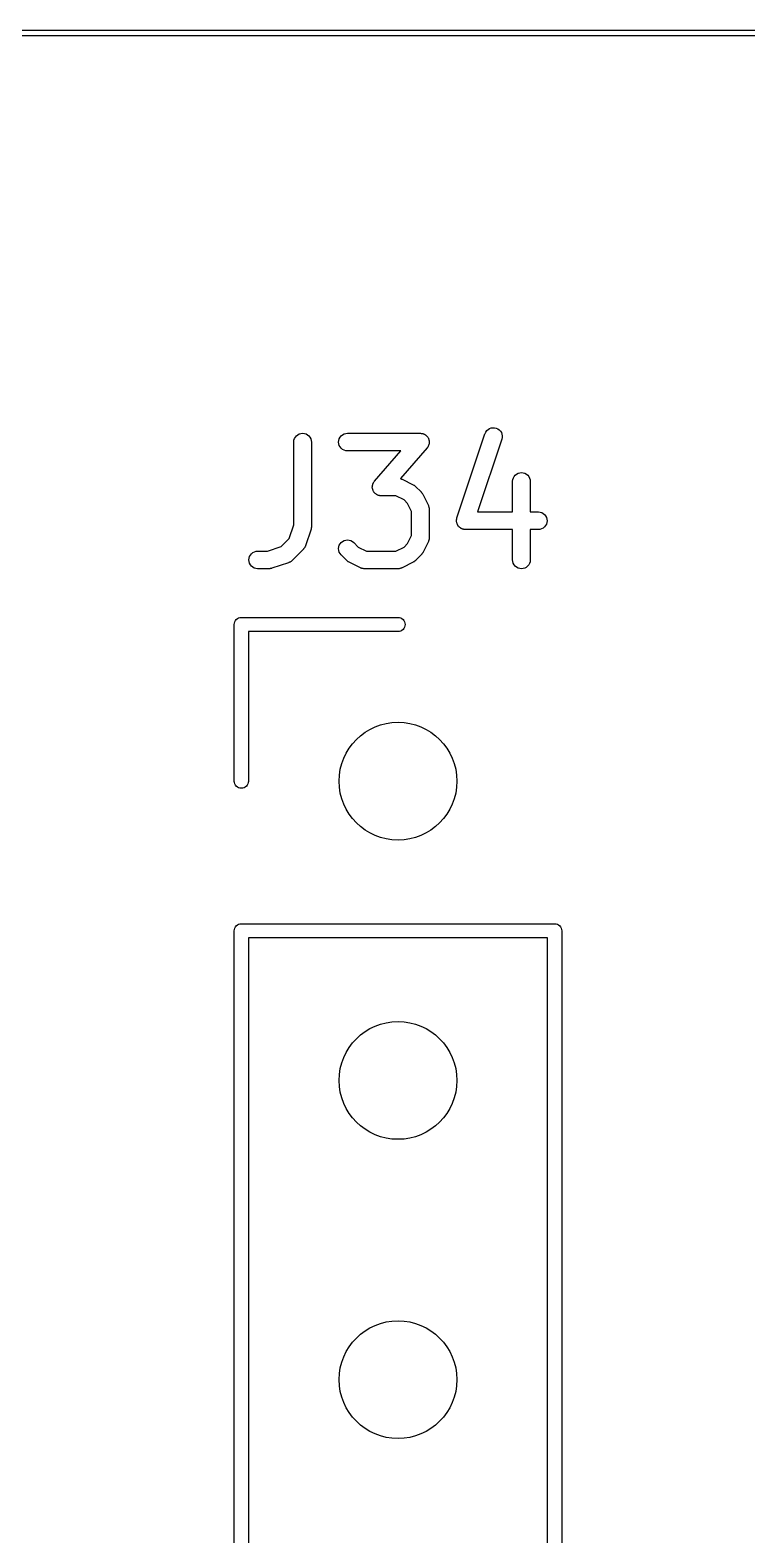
# Model space of a CAD drawing. Extents: x 47 to 146.1, y -90.2 to -39.3.
# Drawn here: x 123.86 to 129.94, y -52.12 to -39.34 of the extents above; entities that cross this region are included whole.
import ezdxf

# ---------------------------------------------------------------- set-up
doc = ezdxf.new("R2010")
doc.units = 0
doc.header["$MEASUREMENT"] = 0
doc.layers.add('BLACK', color=7, linetype='CONTINUOUS')

msp = doc.modelspace()

# ---------------------------------------------------------------- linework, layer by layer
at = {"layer": 'BLACK', "linetype": 'CONTINUOUS'}
for p, q in [((46.9912, -39.345), (146.049, -39.345)), ((146.025, -39.395), (47.015, -39.395)), ((126.118, -42.7888), (126.129, -42.7796)), ((126.129, -42.7796), (126.142, -42.7728)), ((126.142, -42.7728), (126.156, -42.7687)), ((126.156, -42.7687), (126.171, -42.7674)), ((126.171, -42.7674), (126.186, -42.7689)), ((126.186, -42.7689), (126.2, -42.7732)), ((126.2, -42.7732), (126.212, -42.7802)), ((126.212, -42.7802), (126.224, -42.7895)), ((126.499, -42.7892), (126.51, -42.7799)), ((126.51, -42.7799), (126.523, -42.773)), ((126.523, -42.773), (126.537, -42.7688)), ((126.537, -42.7688), (126.551, -42.7674)), ((126.551, -42.7674), (127.17, -42.7674)), ((127.17, -42.7674), (127.172, -42.7674)), ((127.172, -42.7674), (127.176, -42.7679)), ((127.176, -42.7679), (127.181, -42.7681)), ((127.181, -42.7681), (127.183, -42.7687)), ((127.183, -42.7687), (127.186, -42.769)), ((127.186, -42.769), (127.191, -42.7704)), ((127.191, -42.7704), (127.195, -42.7715)), ((127.195, -42.7715), (127.198, -42.7726)), ((127.198, -42.7726), (127.2, -42.7734)), ((127.2, -42.7734), (127.204, -42.7757)), ((127.204, -42.7757), (127.208, -42.7777)), ((127.208, -42.7777), (127.211, -42.7792)), ((127.211, -42.7792), (127.213, -42.7805)), ((127.213, -42.7805), (127.216, -42.7835)), ((127.216, -42.7835), (127.22, -42.7863)), ((127.22, -42.7863), (127.222, -42.7882)), ((127.222, -42.7882), (127.224, -42.7899)), ((127.48, -43.4853), (127.718, -42.771)), ((127.718, -42.771), (127.719, -42.7701)), ((127.719, -42.7701), (127.725, -42.7568)), ((127.725, -42.7568), (127.733, -42.7449)), ((127.733, -42.7449), (127.744, -42.735)), ((127.744, -42.735), (127.757, -42.7273)), ((127.757, -42.7273), (127.77, -42.7222)), ((127.77, -42.7222), (127.785, -42.7199)), ((127.785, -42.7199), (127.799, -42.7204)), ((127.799, -42.7204), (127.814, -42.7238)), ((127.814, -42.7238), (127.827, -42.7298)), ((127.827, -42.7298), (127.839, -42.7384)), ((127.839, -42.7384), (127.849, -42.749)), ((127.849, -42.749), (127.857, -42.7615)), ((127.857, -42.7615), (127.862, -42.7751)), ((127.862, -42.7751), (127.864, -42.7896)), ((126.095, -42.8413), (126.097, -42.8268)), ((126.095, -42.8424), (126.095, -42.8413)), ((126.095, -43.5445), (126.095, -42.8424)), ((126.097, -42.8268), (126.102, -42.8128)), ((126.102, -42.8128), (126.109, -42.8)), ((126.109, -42.8), (126.118, -42.7888)), ((126.224, -42.7895), (126.233, -42.8009)), ((126.233, -42.8009), (126.24, -42.8138)), ((126.24, -42.8138), (126.244, -42.8278)), ((126.244, -42.8278), (126.245, -42.8424)), ((126.245, -42.8424), (126.245, -43.5567)), ((126.476, -42.8419), (126.478, -42.8273)), ((126.478, -42.8564), (126.476, -42.8419)), ((126.478, -42.8273), (126.482, -42.8133)), ((126.482, -42.8705), (126.478, -42.8564)), ((126.482, -42.8133), (126.489, -42.8004)), ((126.489, -42.8834), (126.482, -42.8705)), ((126.489, -42.8004), (126.499, -42.7892)), ((126.498, -42.8949), (126.489, -42.8834)), ((126.509, -42.9043), (126.498, -42.8949)), ((126.522, -42.9113), (126.509, -42.9043)), ((126.536, -42.9157), (126.522, -42.9113)), ((126.55, -42.9174), (126.536, -42.9157)), ((127.227, -42.8918), (127, -43.1511)), ((127.224, -42.7899), (127.227, -42.7936)), ((127.227, -42.7936), (127.23, -42.797)), ((127.23, -42.8879), (127.227, -42.8918)), ((127.23, -42.797), (127.232, -42.7993)), ((127.233, -42.8843), (127.23, -42.8879)), ((127.232, -42.7993), (127.233, -42.8013)), ((127.233, -42.8013), (127.235, -42.8055)), ((127.234, -42.882), (127.233, -42.8843)), ((127.235, -42.8799), (127.234, -42.882)), ((127.235, -42.8055), (127.238, -42.8095)), ((127.237, -42.8756), (127.235, -42.8799)), ((127.24, -42.8714), (127.237, -42.8756)), ((127.238, -42.8095), (127.239, -42.812)), ((127.239, -42.812), (127.24, -42.8143)), ((127.24, -42.8143), (127.241, -42.8188)), ((127.241, -42.8665), (127.24, -42.8689)), ((127.24, -42.8689), (127.24, -42.8714)), ((127.241, -42.8188), (127.243, -42.8232)), ((127.243, -42.862), (127.241, -42.8665)), ((127.243, -42.8232), (127.243, -42.8258)), ((127.243, -42.8258), (127.244, -42.8283)), ((127.244, -42.8575), (127.243, -42.862)), ((127.244, -42.8283), (127.245, -42.833)), ((127.245, -42.8523), (127.244, -42.8548)), ((127.244, -42.8548), (127.244, -42.8575)), ((127.245, -42.833), (127.245, -42.8377)), ((127.245, -42.8377), (127.245, -42.8403)), ((127.245, -42.8403), (127.245, -42.8429)), ((127.245, -42.8429), (127.245, -42.8476)), ((127.245, -42.8476), (127.245, -42.8523)), ((127.861, -42.8185), (127.655, -43.434)), ((127.864, -42.8042), (127.861, -42.8185)), ((127.864, -42.7896), (127.864, -42.8042)), ((126.551, -42.9174), (126.55, -42.9174)), ((127.005, -42.9174), (126.551, -42.9174)), ((126.781, -43.1739), (127.005, -42.9174)), ((127, -43.1511), (127.005, -43.1529)), ((127.005, -43.1529), (127.01, -43.1544)), ((127.01, -43.1544), (127.011, -43.1555)), ((127.011, -43.1555), (127.014, -43.1563)), ((127.014, -43.1563), (127.109, -43.2039)), ((127.953, -43.1747), (127.954, -43.1601)), ((127.954, -43.1601), (127.959, -43.1462)), ((127.959, -43.1462), (127.966, -43.1333)), ((127.966, -43.1333), (127.975, -43.1221)), ((127.975, -43.1221), (127.987, -43.113)), ((127.987, -43.113), (128, -43.1062)), ((128, -43.1062), (128.014, -43.102)), ((128.014, -43.102), (128.028, -43.1007)), ((128.028, -43.1007), (128.043, -43.1022)), ((128.043, -43.1022), (128.057, -43.1066)), ((128.057, -43.1066), (128.07, -43.1135)), ((128.07, -43.1135), (128.081, -43.1229)), ((128.081, -43.1229), (128.09, -43.1342)), ((128.09, -43.1342), (128.097, -43.1471)), ((128.097, -43.1471), (128.101, -43.1611)), ((128.101, -43.1611), (128.103, -43.1757)), ((126.762, -43.2228), (126.763, -43.2181)), ((126.762, -43.2254), (126.762, -43.2228)), ((126.762, -43.2281), (126.762, -43.2254)), ((126.763, -43.2327), (126.762, -43.2281)), ((126.763, -43.2109), (126.764, -43.2083)), ((126.763, -43.2134), (126.763, -43.2109)), ((126.763, -43.2181), (126.763, -43.2134)), ((126.763, -43.2374), (126.763, -43.2327)), ((126.764, -43.2399), (126.763, -43.2374)), ((126.764, -43.2083), (126.765, -43.2038)), ((126.765, -43.2425), (126.764, -43.2399)), ((126.765, -43.2038), (126.766, -43.1992)), ((126.766, -43.2469), (126.765, -43.2425)), ((126.766, -43.1992), (126.767, -43.1968)), ((126.768, -43.2514), (126.766, -43.2469)), ((126.767, -43.1968), (126.768, -43.1943)), ((126.768, -43.1943), (126.77, -43.1901)), ((126.769, -43.2538), (126.768, -43.2514)), ((126.77, -43.2562), (126.769, -43.2538)), ((126.77, -43.1901), (126.772, -43.1858)), ((126.772, -43.2602), (126.77, -43.2562)), ((126.772, -43.1858), (126.774, -43.1837)), ((126.774, -43.2644), (126.772, -43.2602)), ((126.774, -43.1837), (126.775, -43.1814)), ((126.776, -43.2664), (126.774, -43.2644)), ((126.775, -43.1814), (126.778, -43.1778)), ((126.777, -43.2687), (126.776, -43.2664)), ((126.781, -43.2721), (126.777, -43.2687)), ((126.778, -43.1778), (126.781, -43.1739)), ((126.784, -43.2758), (126.781, -43.2721)), ((126.786, -43.2775), (126.784, -43.2758)), ((126.787, -43.2794), (126.786, -43.2775)), ((126.791, -43.2822), (126.787, -43.2794)), ((126.795, -43.2852), (126.791, -43.2822)), ((126.797, -43.2865), (126.795, -43.2852)), ((126.799, -43.288), (126.797, -43.2865)), ((126.803, -43.29), (126.799, -43.288)), ((126.808, -43.2923), (126.803, -43.29)), ((126.81, -43.2931), (126.808, -43.2923)), ((126.812, -43.2942), (126.81, -43.2931)), ((126.817, -43.2953), (126.812, -43.2942)), ((126.822, -43.2967), (126.817, -43.2953)), ((126.824, -43.297), (126.822, -43.2967)), ((126.827, -43.2976), (126.824, -43.297)), ((126.831, -43.2978), (126.827, -43.2976)), ((126.836, -43.2983), (126.831, -43.2978)), ((126.837, -43.2983), (126.836, -43.2983)), ((126.962, -43.2983), (126.837, -43.2983)), ((127.031, -43.3326), (126.962, -43.2983)), ((127.109, -43.2039), (127.11, -43.2043)), ((127.11, -43.2043), (127.113, -43.2066)), ((127.113, -43.2066), (127.117, -43.2086)), ((127.117, -43.2086), (127.119, -43.2106)), ((127.119, -43.2106), (127.122, -43.2123)), ((127.122, -43.2123), (127.125, -43.2152)), ((127.125, -43.2152), (127.128, -43.2179)), ((127.128, -43.2179), (127.176, -43.2655)), ((127.176, -43.2655), (127.177, -43.2663)), ((127.177, -43.2663), (127.179, -43.2696)), ((127.179, -43.2696), (127.182, -43.2726)), ((127.182, -43.2726), (127.184, -43.2753)), ((127.184, -43.2753), (127.186, -43.2777)), ((127.186, -43.2777), (127.188, -43.2815)), ((127.188, -43.2815), (127.19, -43.285)), ((127.19, -43.285), (127.238, -43.3803)), ((127.953, -43.1757), (127.953, -43.1747)), ((127.953, -43.434), (127.953, -43.1757)), ((128.103, -43.1757), (128.103, -43.434)), ((127.061, -43.363), (127.031, -43.3326)), ((127.095, -43.4315), (127.061, -43.363)), ((127.238, -43.3803), (127.238, -43.3812)), ((127.238, -43.3812), (127.239, -43.3833)), ((127.239, -43.3833), (127.24, -43.3852)), ((127.24, -43.3852), (127.241, -43.3901)), ((127.241, -43.3901), (127.243, -43.3949)), ((127.243, -43.3949), (127.243, -43.3971)), ((127.243, -43.3971), (127.244, -43.3992)), ((127.244, -43.3992), (127.245, -43.4043)), ((127.245, -43.4043), (127.245, -43.4094)), ((127.245, -43.4094), (127.245, -43.4116)), ((127.245, -43.4116), (127.245, -43.4138)), ((127.245, -43.4138), (127.245, -43.6519)), ((126.057, -43.659), (126.095, -43.5445)), ((127.095, -43.6342), (127.095, -43.4315)), ((127.476, -43.5085), (127.477, -43.5041)), ((127.477, -43.5114), (127.476, -43.5085)), ((127.477, -43.4996), (127.478, -43.4968)), ((127.477, -43.5041), (127.477, -43.4996)), ((127.477, -43.5142), (127.477, -43.5114)), ((127.477, -43.5186), (127.477, -43.5142)), ((127.478, -43.5231), (127.477, -43.5186)), ((127.478, -43.494), (127.479, -43.4897)), ((127.478, -43.4968), (127.478, -43.494)), ((127.479, -43.5259), (127.478, -43.5231)), ((127.479, -43.4897), (127.48, -43.4853)), ((127.479, -43.5287), (127.479, -43.5259)), ((127.481, -43.5328), (127.479, -43.5287)), ((127.482, -43.5371), (127.481, -43.5328)), ((127.483, -43.5397), (127.482, -43.5371)), ((127.484, -43.5424), (127.483, -43.5397)), ((127.487, -43.5462), (127.484, -43.5424)), ((127.489, -43.5501), (127.487, -43.5462)), ((127.49, -43.5523), (127.489, -43.5501)), ((127.492, -43.5548), (127.49, -43.5523)), ((127.655, -43.434), (127.953, -43.434)), ((128.103, -43.434), (128.17, -43.434)), ((128.17, -43.434), (128.172, -43.4341)), ((128.172, -43.4341), (128.186, -43.4357)), ((128.186, -43.4357), (128.2, -43.4401)), ((128.2, -43.4401), (128.213, -43.4472)), ((128.213, -43.4472), (128.224, -43.4566)), ((128.233, -43.551), (128.223, -43.5623)), ((128.224, -43.4566), (128.233, -43.468)), ((128.233, -43.468), (128.24, -43.481)), ((128.24, -43.5381), (128.233, -43.551)), ((128.24, -43.481), (128.244, -43.495)), ((128.244, -43.5241), (128.24, -43.5381)), ((128.244, -43.495), (128.245, -43.5096)), ((128.245, -43.5096), (128.244, -43.5241)), ((125.987, -43.7292), (126.057, -43.659)), ((126.242, -43.5804), (126.194, -43.7232)), ((126.243, -43.5763), (126.242, -43.5804)), ((126.244, -43.5723), (126.243, -43.5763)), ((126.245, -43.5661), (126.244, -43.5692)), ((126.244, -43.5692), (126.244, -43.5723)), ((126.245, -43.5567), (126.245, -43.5577)), ((126.245, -43.5577), (126.245, -43.5619)), ((126.245, -43.5619), (126.245, -43.5661)), ((126.51, -43.6845), (126.523, -43.6777)), ((126.523, -43.6777), (126.537, -43.6735)), ((126.537, -43.6735), (126.552, -43.6721)), ((126.552, -43.6721), (126.566, -43.6736)), ((126.566, -43.6736), (126.58, -43.6779)), ((126.58, -43.6779), (126.593, -43.6848)), ((127.061, -43.7027), (127.095, -43.6342)), ((127.239, -43.6814), (127.238, -43.6834)), ((127.241, -43.6766), (127.239, -43.6814)), ((127.243, -43.6718), (127.241, -43.6766)), ((127.244, -43.6675), (127.243, -43.6696)), ((127.243, -43.6696), (127.243, -43.6718)), ((127.245, -43.6574), (127.244, -43.6624)), ((127.244, -43.6624), (127.244, -43.6675)), ((127.245, -43.6519), (127.245, -43.653)), ((127.245, -43.653), (127.245, -43.6551)), ((127.245, -43.6551), (127.245, -43.6574)), ((127.495, -43.558), (127.492, -43.5548)), ((127.498, -43.5615), (127.495, -43.558)), ((127.5, -43.5634), (127.498, -43.5615)), ((127.502, -43.5654), (127.5, -43.5634)), ((127.506, -43.5681), (127.502, -43.5654)), ((127.509, -43.5709), (127.506, -43.5681)), ((127.512, -43.5723), (127.509, -43.5709)), ((127.514, -43.574), (127.512, -43.5723)), ((127.518, -43.5758), (127.514, -43.574)), ((127.522, -43.578), (127.518, -43.5758)), ((127.525, -43.5788), (127.522, -43.578)), ((127.527, -43.58), (127.525, -43.5788)), ((127.532, -43.5811), (127.527, -43.58)), ((127.536, -43.5824), (127.532, -43.5811)), ((127.539, -43.5827), (127.536, -43.5824)), ((127.541, -43.5834), (127.539, -43.5827)), ((127.546, -43.5835), (127.541, -43.5834)), ((127.55, -43.584), (127.546, -43.5835)), ((127.551, -43.584), (127.55, -43.584)), ((127.953, -43.584), (127.551, -43.584)), ((127.953, -43.8424), (127.953, -43.584)), ((128.17, -43.584), (128.103, -43.584)), ((128.103, -43.584), (128.103, -43.8424)), ((128.185, -43.5826), (128.17, -43.584)), ((128.199, -43.5784), (128.185, -43.5826)), ((128.212, -43.5715), (128.199, -43.5784)), ((128.223, -43.5623), (128.212, -43.5715)), ((125.72, -43.8133), (125.727, -43.8004)), ((125.727, -43.8004), (125.737, -43.7892)), ((125.737, -43.7892), (125.748, -43.7799)), ((125.748, -43.7799), (125.761, -43.773)), ((125.761, -43.773), (125.775, -43.7688)), ((125.775, -43.7688), (125.79, -43.7674)), ((125.79, -43.7674), (125.873, -43.7674)), ((125.873, -43.7674), (125.987, -43.7292)), ((126.176, -43.7526), (126.081, -43.8478)), ((126.177, -43.7509), (126.176, -43.7526)), ((126.179, -43.7494), (126.177, -43.7509)), ((126.182, -43.7452), (126.179, -43.7494)), ((126.185, -43.7412), (126.182, -43.7452)), ((126.186, -43.7393), (126.185, -43.7412)), ((126.188, -43.7375), (126.186, -43.7393)), ((126.19, -43.7329), (126.188, -43.7375)), ((126.192, -43.7283), (126.19, -43.7329)), ((126.193, -43.7262), (126.192, -43.7283)), ((126.194, -43.7242), (126.193, -43.7262)), ((126.194, -43.7232), (126.194, -43.7242)), ((126.476, -43.7464), (126.478, -43.7318)), ((126.478, -43.7609), (126.476, -43.7464)), ((126.478, -43.7318), (126.482, -43.7178)), ((126.482, -43.775), (126.478, -43.7609)), ((126.482, -43.7178), (126.489, -43.705)), ((126.489, -43.788), (126.482, -43.775)), ((126.489, -43.705), (126.499, -43.6937)), ((126.498, -43.7994), (126.489, -43.788)), ((126.498, -43.8002), (126.498, -43.7994)), ((126.546, -43.8478), (126.498, -43.8002)), ((126.499, -43.6937), (126.51, -43.6845)), ((126.593, -43.6848), (126.604, -43.6941)), ((126.604, -43.6941), (126.643, -43.7331)), ((126.643, -43.7331), (126.712, -43.7674)), ((126.712, -43.7674), (126.962, -43.7674)), ((126.962, -43.7674), (127.031, -43.7331)), ((127.031, -43.7331), (127.061, -43.7027)), ((127.176, -43.8002), (127.128, -43.8478)), ((127.179, -43.7969), (127.176, -43.8002)), ((127.181, -43.7939), (127.179, -43.7969)), ((127.183, -43.7913), (127.181, -43.7939)), ((127.185, -43.7889), (127.183, -43.7913)), ((127.187, -43.7852), (127.185, -43.7889)), ((127.189, -43.7816), (127.187, -43.7852)), ((127.19, -43.7807), (127.189, -43.7816)), ((127.238, -43.6854), (127.19, -43.7807)), ((127.238, -43.6834), (127.238, -43.6854)), ((125.715, -43.8419), (125.716, -43.8273)), ((125.716, -43.8564), (125.715, -43.8419)), ((125.716, -43.8273), (125.72, -43.8133)), ((125.72, -43.8705), (125.716, -43.8564)), ((125.727, -43.8834), (125.72, -43.8705)), ((125.736, -43.8949), (125.727, -43.8834)), ((125.747, -43.9043), (125.736, -43.8949)), ((125.76, -43.9113), (125.747, -43.9043)), ((125.774, -43.9157), (125.76, -43.9113)), ((125.788, -43.9174), (125.774, -43.9157)), ((125.79, -43.9174), (125.788, -43.9174)), ((125.885, -43.9174), (125.79, -43.9174)), ((125.889, -43.917), (125.885, -43.9174)), ((125.893, -43.9169), (125.889, -43.917)), ((125.896, -43.9163), (125.893, -43.9169)), ((125.899, -43.916), (125.896, -43.9163)), ((125.903, -43.9147), (125.899, -43.916)), ((125.907, -43.9139), (125.903, -43.9147)), ((125.908, -43.9135), (125.907, -43.9139)), ((126.051, -43.8659), (125.908, -43.9135)), ((126.053, -43.865), (126.051, -43.8659)), ((126.055, -43.8644), (126.053, -43.865)), ((126.06, -43.862), (126.055, -43.8644)), ((126.065, -43.86), (126.06, -43.862)), ((126.067, -43.8587), (126.065, -43.86)), ((126.068, -43.8577), (126.067, -43.8587)), ((126.072, -43.8545), (126.068, -43.8577)), ((126.077, -43.8515), (126.072, -43.8545)), ((126.078, -43.8499), (126.077, -43.8515)), ((126.08, -43.8485), (126.078, -43.8499)), ((126.081, -43.8478), (126.08, -43.8485)), ((126.549, -43.8505), (126.546, -43.8478)), ((126.552, -43.8534), (126.549, -43.8505)), ((126.555, -43.8551), (126.552, -43.8534)), ((126.557, -43.8571), (126.555, -43.8551)), ((126.561, -43.8591), (126.557, -43.8571)), ((126.565, -43.8614), (126.561, -43.8591)), ((126.566, -43.8618), (126.565, -43.8614)), ((126.661, -43.9095), (126.566, -43.8618)), ((126.663, -43.9103), (126.661, -43.9095)), ((126.665, -43.9113), (126.663, -43.9103)), ((126.67, -43.9129), (126.665, -43.9113)), ((126.674, -43.9147), (126.67, -43.9129)), ((126.677, -43.9151), (126.674, -43.9147)), ((126.679, -43.9157), (126.677, -43.9151)), ((126.684, -43.9163), (126.679, -43.9157)), ((126.689, -43.9172), (126.684, -43.9163)), ((126.691, -43.9171), (126.689, -43.9172)), ((126.693, -43.9174), (126.691, -43.9171)), ((126.694, -43.9174), (126.693, -43.9174)), ((126.98, -43.9174), (126.694, -43.9174)), ((126.982, -43.9172), (126.98, -43.9174)), ((126.984, -43.9173), (126.982, -43.9172)), ((126.989, -43.9165), (126.984, -43.9173)), ((126.995, -43.916), (126.989, -43.9165)), ((126.997, -43.9153), (126.995, -43.916)), ((126.999, -43.915), (126.997, -43.9153)), ((127.004, -43.9132), (126.999, -43.915)), ((127.009, -43.9117), (127.004, -43.9132)), ((127.011, -43.9107), (127.009, -43.9117)), ((127.013, -43.9099), (127.011, -43.9107)), ((127.014, -43.9095), (127.013, -43.9099)), ((127.109, -43.8618), (127.014, -43.9095)), ((127.112, -43.8596), (127.109, -43.8618)), ((127.116, -43.8577), (127.112, -43.8596)), ((127.119, -43.8557), (127.116, -43.8577)), ((127.121, -43.8541), (127.119, -43.8557)), ((127.124, -43.8512), (127.121, -43.8541)), ((127.128, -43.8485), (127.124, -43.8512)), ((127.128, -43.8478), (127.128, -43.8485)), ((127.954, -43.8569), (127.953, -43.8424)), ((127.958, -43.871), (127.954, -43.8569)), ((127.965, -43.8839), (127.958, -43.871)), ((127.974, -43.8952), (127.965, -43.8839)), ((127.986, -43.9046), (127.974, -43.8952)), ((127.999, -43.9115), (127.986, -43.9046)), ((128.013, -43.9158), (127.999, -43.9115)), ((128.027, -43.9174), (128.013, -43.9158)), ((128.042, -43.9161), (128.027, -43.9174)), ((128.056, -43.9119), (128.042, -43.9161)), ((128.069, -43.9051), (128.056, -43.9119)), ((128.08, -43.896), (128.069, -43.9051)), ((128.09, -43.8848), (128.08, -43.896)), ((128.097, -43.8719), (128.09, -43.8848)), ((128.101, -43.858), (128.097, -43.8719)), ((128.103, -43.8434), (128.101, -43.858)), ((128.103, -43.8424), (128.103, -43.8434)), ((125.59, -44.39), (125.591, -44.3782)), ((125.59, -44.393), (125.59, -44.39)), ((125.59, -45.7229), (125.59, -44.393)), ((125.591, -44.3782), (125.594, -44.3669)), ((125.594, -44.3669), (125.6, -44.3565)), ((125.6, -44.3565), (125.607, -44.3474)), ((125.607, -44.3474), (125.617, -44.3399)), ((125.617, -44.3399), (125.627, -44.3343)), ((125.627, -44.3343), (125.638, -44.3309)), ((125.638, -44.3309), (125.647, -44.33)), ((125.647, -44.33), (125.65, -44.3297)), ((125.647, -44.33), (125.647, -44.33)), ((125.65, -44.3297), (125.653, -44.33)), ((125.653, -44.33), (126.983, -44.33)), ((126.983, -44.33), (126.992, -44.3309)), ((126.992, -44.3309), (127.003, -44.3343)), ((127.003, -44.4457), (126.992, -44.4491)), ((127.003, -44.3343), (127.013, -44.3399)), ((127.013, -44.4401), (127.003, -44.4457)), ((127.013, -44.3399), (127.023, -44.3474)), ((127.023, -44.4326), (127.013, -44.4401)), ((127.023, -44.3474), (127.03, -44.3565)), ((127.03, -44.4235), (127.023, -44.4326)), ((127.03, -44.3565), (127.036, -44.3669)), ((127.036, -44.4131), (127.03, -44.4235)), ((127.036, -44.3669), (127.039, -44.3782)), ((127.039, -44.4018), (127.036, -44.4131)), ((127.039, -44.3782), (127.04, -44.39)), ((127.04, -44.39), (127.039, -44.4018)), ((126.983, -44.45), (125.71, -44.45)), ((125.71, -44.45), (125.71, -45.7229)), ((126.992, -44.4491), (126.983, -44.45)), ((125.591, -45.7318), (125.59, -45.7229)), ((125.71, -45.7229), (125.709, -45.7318)), ((125.594, -45.7431), (125.591, -45.7318)), ((125.6, -45.7535), (125.594, -45.7431)), ((125.607, -45.7626), (125.6, -45.7535)), ((125.617, -45.7701), (125.607, -45.7626)), ((125.627, -45.7757), (125.617, -45.7701)), ((125.638, -45.7791), (125.627, -45.7757)), ((125.65, -45.7803), (125.638, -45.7791)), ((125.662, -45.7791), (125.65, -45.7803)), ((125.673, -45.7757), (125.662, -45.7791)), ((125.683, -45.7701), (125.673, -45.7757)), ((125.693, -45.7626), (125.683, -45.7701)), ((125.7, -45.7535), (125.693, -45.7626)), ((125.706, -45.7431), (125.7, -45.7535)), ((125.709, -45.7318), (125.706, -45.7431)), ((125.59, -46.99), (125.591, -46.9782)), ((125.59, -46.9929), (125.59, -46.99)), ((125.59, -64.827), (125.59, -46.9929)), ((125.591, -46.9782), (125.594, -46.9669)), ((125.594, -46.9669), (125.6, -46.9565)), ((125.6, -46.9565), (125.607, -46.9474)), ((125.607, -46.9474), (125.617, -46.9399)), ((125.617, -46.9399), (125.627, -46.9343)), ((125.627, -46.9343), (125.638, -46.9309)), ((125.638, -46.9309), (125.647, -46.93)), ((125.647, -46.93), (125.65, -46.9297)), ((125.65, -46.9297), (125.653, -46.93)), ((125.653, -46.93), (128.307, -46.93)), ((128.307, -46.93), (128.31, -46.9297)), ((128.31, -46.9297), (128.313, -46.93)), ((128.313, -46.93), (128.313, -46.93)), ((128.313, -46.93), (128.322, -46.9309)), ((128.322, -46.9309), (128.333, -46.9343)), ((128.333, -46.9343), (128.343, -46.9399)), ((128.343, -46.9399), (128.353, -46.9474)), ((128.353, -46.9474), (128.36, -46.9565)), ((128.36, -46.9565), (128.366, -46.9669)), ((128.366, -46.9669), (128.369, -46.9782)), ((128.369, -46.9782), (128.37, -46.99)), ((128.37, -46.99), (128.37, -46.9929)), ((128.37, -46.9929), (128.37, -64.8271)), ((125.71, -47.05), (125.71, -64.77)), ((128.25, -47.05), (125.71, -47.05)), ((128.25, -64.77), (128.25, -47.05))]:
    msp.add_line(p, q, dxfattribs=at)
at = {"layer": 'BLACK'}
for centre in [(126.98, -45.72), (126.98, -45.72), (126.98, -48.26), (126.98, -48.26), (126.98, -50.8), (126.98, -50.8)]:
    msp.add_circle(centre, 0.5, dxfattribs=at)

doc.saveas('drawing.dxf')
